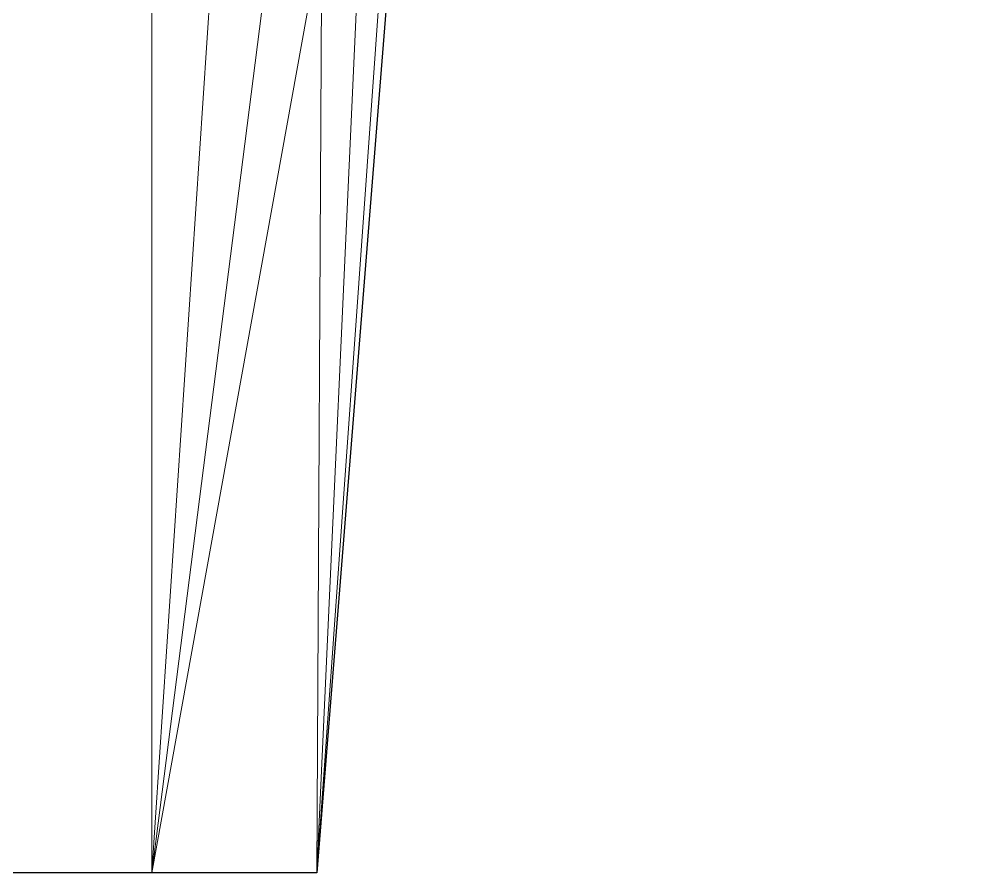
# Model space of a CAD drawing. Extents: x -225 to 1905, y -1183 to 75.
# Drawn here: x 653.28 to 677.27, y -925 to -903.5 of the extents above; entities that cross this region are included whole.
import ezdxf

# ---------------------------------------------------------------- set-up
doc = ezdxf.new("R2010")
doc.units = 0
doc.layers.add('IQ_200_2D', color=1, linetype='Continuous')
doc.layers.add('IQ_200_3D', color=1, linetype='Continuous')

# ---------------------------------------------------------------- blocks, each defined once
blk = doc.blocks.new('RINSEV_INT')
at = {"layer": 'IQ_200_2D'}
blk.add_lwpolyline([(342, -737), (342, -867.397), (341.352, -868.683), (310.536, -891.488), (309.694, -891.8), (278.663, -891.8), (268.163, -896.8), (113.014, -896.8), (111.14, -901.3), (102.667, -901.3), (100.771, -925), (74.241, -925), (71.103, -923.893), (62.799, -917.201), (61.527, -901.3), (53.054, -901.3), (49.097, -891.8), (34.305, -891.8), (33.466, -891.489), (2.648, -868.683), (2, -867.397), (2, -737)], dxfattribs=at)
at = {"layer": 'IQ_200_3D', "lineweight": 18}
mesh = blk.add_polyface(dxfattribs=at)
corners = [(74.241, -925, 1308.95), (96.621, -925, 1308.95), (96.621, -901.3, 1310.846), (67.573, -901.3, 1310.846), (67.573, -921.048, 1309.266), (71.103, -923.893, 1309.039)]
mesh.append_faces([[corners[k] for k in face] for face in [(0, 4, 5)]], dxfattribs={"vtx0": -1})
mesh.append_faces([[corners[k] for k in face] for face in [(4, 0, 3)]], dxfattribs={"vtx0": -1, "vtx1": -1})
mesh.append_faces([[corners[k] for k in face] for face in [(0, 1, 2, 3)]], dxfattribs={"vtx3": -1})
mesh = blk.add_polyface(dxfattribs=at)
corners = [(96.621, -925, 1300.65), (74.241, -925, 1300.65), (71.103, -923.893, 1300.561), (67.573, -921.048, 1300.334), (67.573, -901.3, 1298.754), (96.621, -901.3, 1298.754)]
mesh.append_faces([[corners[k] for k in face] for face in [(3, 1, 2)]], dxfattribs={"vtx0": -1})
mesh.append_faces([[corners[k] for k in face] for face in [(1, 3, 4)]], dxfattribs={"vtx0": -1, "vtx2": -1})
mesh.append_faces([[corners[k] for k in face] for face in [(5, 0, 1, 4)]], dxfattribs={"vtx2": -1})
mesh = blk.add_polyface(dxfattribs=at)
corners = [(96.621, -925, 1308.95), (100.771, -925, 1304.8), (96.621, -925, 1300.65), (96.621, -901.3, 1298.754), (98.186, -901.3, 1298.96), (99.644, -901.3, 1299.564), (100.896, -901.3, 1300.525), (101.857, -901.3, 1301.777), (102.461, -901.3, 1303.235), (102.667, -901.3, 1304.8), (102.461, -901.3, 1306.365), (101.857, -901.3, 1307.823), (100.896, -901.3, 1309.075), (99.644, -901.3, 1310.036), (98.186, -901.3, 1310.64), (96.621, -901.3, 1310.846)]
mesh.append_faces([[corners[k] for k in face] for face in [(12, 1, 11), (9, 1, 8), (6, 2, 5)]], dxfattribs={"vtx0": -1, "vtx1": -1})
mesh.append_faces([[corners[k] for k in face] for face in [(12, 0, 1), (0, 13, 14), (1, 9, 10), (1, 6, 7), (6, 1, 2)]], dxfattribs={"vtx0": -1, "vtx2": -1})
mesh.append_faces([[corners[k] for k in face] for face in [(15, 0, 14), (3, 4, 2)]], dxfattribs={"vtx1": -1})
mesh.append_faces([[corners[k] for k in face] for face in [(12, 13, 0), (10, 11, 1), (7, 8, 1), (4, 5, 2)]], dxfattribs={"vtx1": -1, "vtx2": -1})
mesh = blk.add_polyface(dxfattribs=at)
corners = [(96.621, -925, 1300.65), (100.771, -925, 1304.8), (96.621, -925, 1308.95), (74.241, -925, 1308.95), (74.241, -925, 1300.65)]
mesh.append_faces([[corners[k] for k in face] for face in [(3, 4, 0)]], dxfattribs={"vtx2": -1})
mesh.append_faces([[corners[k] for k in face] for face in [(0, 1, 2, 3)]], dxfattribs={"vtx3": -1})

msp = doc.modelspace()

# ---------------------------------------------------------------- block references
msp.add_blockref('RINSEV_INT', (560, 0))

doc.saveas('drawing.dxf')
